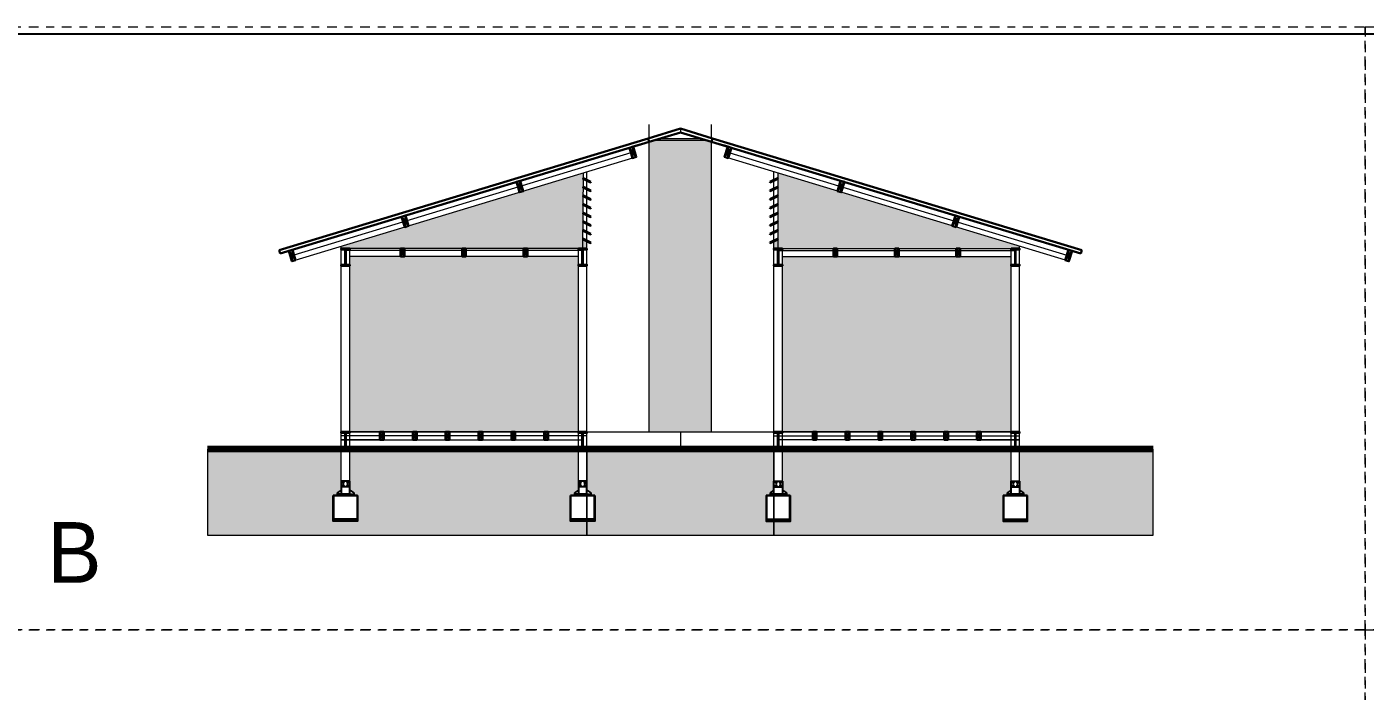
# Model space of a CAD drawing. Header units: millimetres. Extents: x 0 to 77.1, y -22.3 to 58.9.
# Drawn here: x 17.21 to 34.37, y 50.34 to 58.86 of the extents above; entities that cross this region are included whole.
import ezdxf

# ---------------------------------------------------------------- set-up
doc = ezdxf.new("R2010")
doc.units = ezdxf.units.MM
doc.linetypes.add('CENTER', pattern=[50, 31.25, -6.25, 6.25, -6.25])
doc.linetypes.add('DASHDOT', pattern=[1, 0.5, -0.25, 0, -0.25])
doc.layers.add('0 1 Sombreado', color=7, linetype='Continuous', lineweight=5, true_color=0xd6d6d6)
for name, color, linetype, lineweight in [('0.1normal', 7, 'Continuous', 15), ('01 TERRENO', 7, 'Continuous', 140), ('01gorda', 7, 'Continuous', 30), ('BIB', 7, 'Continuous', 9)]:
    doc.layers.add(name, color=color, linetype=linetype, lineweight=lineweight)

# ---------------------------------------------------------------- blocks, each defined once
blk = doc.blocks.new('50M10VO')
at = {"linetype": 'CENTER'}
for p, q in [((-14, 0), (14, 0)), ((0, -14), (0, 13))]:
    blk.add_line(p, q, dxfattribs=at)
blk.add_lwpolyline([(0, 10), (-8, 5), (-8, -5), (0, -10), (8, -5), (8, 5)], close=True)
for radius in [10.6, 9.8, 8.49, 5, 4.03]:
    blk.add_circle((0, 0), radius)

msp = doc.modelspace()

# ---------------------------------------------------------------- hatches: boundary and pattern name
at = {"layer": '0 1 Sombreado'}
h = msp.add_hatch(color=140, dxfattribs=at)
h.dxf.hatch_style = 1
h.paths.add_polyline_path([(25.99, 57.386), (25.922, 57.407), (25.257, 57.407), (25.19, 57.386), (25.19, 53.667), (25.99, 53.667)])
h.paths.add_polyline_path([(25.99, 46.17), (25.19, 46.17), (25.19, 43.02), (25.99, 43.02)])
at = {"layer": '0 1 Sombreado', "true_color": 0xebebeb}
h = msp.add_hatch(color=7, dxfattribs=at)
h.dxf.hatch_style = 1
h.paths.add_polyline_path([(24.341, 56.985), (24.341, 56.134), (24.39, 56.111), (24.39, 56.017), (21.24, 56.017), (21.24, 56.046)])
h = msp.add_hatch(color=7, dxfattribs=at)
h.dxf.hatch_style = 1
h.paths.add_polyline_path([(26.838, 56.985), (26.838, 56.134), (26.79, 56.111), (26.79, 56.017), (29.94, 56.017), (29.94, 56.046)])
h = msp.add_hatch(color=7, dxfattribs=at)
h.dxf.hatch_style = 1
h.paths.add_polyline_path([(21.349, 55.917), (24.281, 55.917), (24.281, 53.667), (21.349, 53.667)])
h = msp.add_hatch(color=7, dxfattribs=at)
h.dxf.hatch_style = 1
h.paths.add_polyline_path([(29.831, 55.917), (26.899, 55.917), (26.899, 53.667), (29.831, 53.667)])
at = {"layer": '0 1 Sombreado', "true_color": 0x939598}
h = msp.add_hatch(color=252, dxfattribs=at)
h.dxf.hatch_style = 1
h.paths.add_polyline_path([(24.179, 52.853), (24.224, 52.853), (24.23, 52.862), (24.23, 52.887), (24.281, 52.922), (24.281, 53.038), (24.281, 53.448), (21.349, 53.448), (21.349, 52.922), (21.4, 52.887), (21.4, 52.862), (21.405, 52.853), (21.451, 52.853), (21.451, 52.524), (21.138, 52.524), (21.138, 52.853), (21.183, 52.853), (21.189, 52.862), (21.189, 52.887), (21.24, 52.922), (21.24, 53.038), (21.24, 53.448), (19.527, 53.448), (19.527, 52.345), (24.39, 52.345), (24.39, 52.524), (24.179, 52.524)])
at = {"layer": '0 1 Sombreado', "true_color": 0x58ba48}
h = msp.add_hatch(color=85, dxfattribs=at)
h.dxf.hatch_style = 1
h.paths.add_polyline_path([(26.79, 52.922), (26.79, 53.448), (24.39, 53.448), (24.39, 52.922), (24.441, 52.887), (24.441, 52.862), (24.446, 52.853), (24.492, 52.853), (24.492, 52.524), (24.39, 52.524), (24.39, 52.345), (26.79, 52.345), (26.79, 52.524), (26.688, 52.524), (26.688, 52.853), (26.734, 52.853), (26.739, 52.862), (26.739, 52.887)])
h.paths.add_polyline_path([(25.19, 46.17), (24.39, 46.17), (24.39, 45.288), (24.39, 43.12), (24.39, 43.02), (25.19, 43.02)])
at = {"layer": '0 1 Sombreado', "true_color": 0x939598}
h = msp.add_hatch(color=252, dxfattribs=at)
h.dxf.hatch_style = 1
h.paths.add_polyline_path([(31.653, 53.448), (29.94, 53.448), (29.94, 52.922), (29.99, 52.887), (29.99, 52.862), (29.996, 52.853), (30.036, 52.853), (30.042, 52.853), (30.042, 52.524), (29.729, 52.524), (29.729, 52.853), (29.775, 52.853), (29.78, 52.862), (29.78, 52.887), (29.831, 52.922), (29.831, 53.038), (29.831, 53.448), (26.899, 53.448), (26.899, 52.922), (26.949, 52.887), (26.949, 52.862), (26.955, 52.853), (26.995, 52.853), (27.001, 52.853), (27.001, 52.524), (26.79, 52.524), (26.79, 52.345), (31.653, 52.345)])

# ---------------------------------------------------------------- linework, layer by layer
for p, q in [((21.349, 53.448), (21.24, 53.448)), ((29.831, 53.448), (29.94, 53.448)), ((21.24, 53.038), (21.24, 52.872)), ((21.349, 53.038), (21.24, 53.038)), ((21.349, 52.872), (21.349, 53.038)), ((24.281, 53.038), (24.281, 52.872)), ((24.39, 53.038), (24.281, 53.038)), ((24.39, 52.872), (24.39, 53.038)), ((26.79, 52.872), (26.79, 53.038)), ((26.79, 53.038), (26.899, 53.038)), ((26.899, 53.038), (26.899, 52.872)), ((29.831, 52.872), (29.831, 53.038)), ((29.831, 53.038), (29.94, 53.038)), ((29.94, 53.038), (29.94, 52.872)), ((21.24, 52.922), (21.189, 52.887)), ((21.189, 52.887), (21.189, 52.862)), ((21.349, 52.872), (21.189, 52.872)), ((21.189, 52.872), (21.4, 52.872)), ((21.189, 52.867), (21.4, 52.867)), ((21.349, 52.963), (21.24, 52.963)), ((21.349, 52.922), (21.4, 52.887)), ((21.4, 52.887), (21.4, 52.862)), ((24.281, 52.922), (24.23, 52.887)), ((24.23, 52.887), (24.23, 52.862)), ((24.39, 52.872), (24.23, 52.872)), ((24.23, 52.872), (24.441, 52.872)), ((24.23, 52.867), (24.441, 52.867)), ((24.39, 52.963), (24.281, 52.963)), ((24.39, 52.922), (24.441, 52.887)), ((24.441, 52.887), (24.441, 52.862)), ((26.79, 52.922), (26.739, 52.887)), ((26.739, 52.887), (26.739, 52.862)), ((26.949, 52.872), (26.739, 52.872)), ((26.949, 52.867), (26.739, 52.867)), ((26.79, 52.963), (26.899, 52.963)), ((26.79, 52.872), (26.949, 52.872)), ((26.899, 52.922), (26.949, 52.887)), ((26.949, 52.887), (26.949, 52.862)), ((29.831, 52.922), (29.78, 52.887)), ((29.78, 52.887), (29.78, 52.862)), ((29.99, 52.872), (29.78, 52.872)), ((29.99, 52.867), (29.78, 52.867)), ((29.831, 52.963), (29.94, 52.963)), ((29.831, 52.872), (29.99, 52.872)), ((29.94, 52.922), (29.99, 52.887)), ((29.99, 52.887), (29.99, 52.862)), ((21.183, 52.853), (21.144, 52.853)), ((21.144, 52.853), (21.445, 52.853)), ((21.189, 52.862), (21.183, 52.853)), ((21.189, 52.862), (21.4, 52.862)), ((21.189, 52.853), (21.4, 52.853)), ((21.4, 52.862), (21.405, 52.853)), ((24.224, 52.853), (24.185, 52.853)), ((24.185, 52.853), (24.486, 52.853)), ((24.23, 52.862), (24.224, 52.853)), ((24.23, 52.862), (24.441, 52.862)), ((24.23, 52.853), (24.441, 52.853)), ((24.441, 52.862), (24.446, 52.853)), ((26.995, 52.853), (26.694, 52.853)), ((26.739, 52.862), (26.734, 52.853)), ((26.949, 52.862), (26.739, 52.862)), ((26.949, 52.853), (26.739, 52.853)), ((26.949, 52.862), (26.955, 52.853)), ((26.955, 52.853), (26.995, 52.853)), ((30.036, 52.853), (29.735, 52.853)), ((29.78, 52.862), (29.775, 52.853)), ((29.99, 52.862), (29.78, 52.862)), ((29.99, 52.853), (29.78, 52.853)), ((29.99, 52.862), (29.996, 52.853)), ((29.996, 52.853), (30.036, 52.853)), ((21.138, 52.55), (21.144, 52.55)), ((21.451, 52.55), (21.138, 52.55)), ((21.451, 52.524), (21.138, 52.524)), ((21.445, 52.55), (21.451, 52.55)), ((24.179, 52.55), (24.185, 52.55)), ((24.492, 52.55), (24.179, 52.55)), ((24.492, 52.524), (24.179, 52.524)), ((24.486, 52.55), (24.492, 52.55)), ((26.694, 52.55), (26.688, 52.55)), ((26.688, 52.55), (27.001, 52.55)), ((26.688, 52.524), (27.001, 52.524)), ((27.001, 52.55), (26.995, 52.55)), ((29.735, 52.55), (29.729, 52.55)), ((29.729, 52.55), (30.042, 52.55)), ((29.729, 52.524), (30.042, 52.524)), ((30.042, 52.55), (30.036, 52.55))]:
    msp.add_line(p, q)
at = {"ltscale": 0.3}
for p, q in [((21.451, 52.853), (21.138, 52.853)), ((21.445, 52.853), (21.451, 52.853)), ((24.492, 52.853), (24.179, 52.853)), ((24.486, 52.853), (24.492, 52.853)), ((26.694, 52.853), (26.688, 52.853)), ((26.688, 52.853), (27.001, 52.853)), ((29.735, 52.853), (29.729, 52.853)), ((29.729, 52.853), (30.042, 52.853))]:
    msp.add_line(p, q, dxfattribs=at)
for points in [[(0.043, 58.77), (77.091, 58.77), (77.091, 0.972), (0.043, 0.972)], [(21.144, 52.853), (21.445, 52.853), (21.445, 52.55), (21.144, 52.55)], [(24.185, 52.853), (24.486, 52.853), (24.486, 52.55), (24.185, 52.55)], [(26.995, 52.853), (26.694, 52.853), (26.694, 52.55), (26.995, 52.55)], [(30.036, 52.853), (29.735, 52.853), (29.735, 52.55), (30.036, 52.55)]]:
    msp.add_lwpolyline(points, close=True)
for points in [[(21.451, 52.853), (21.451, 52.524), (21.138, 52.524), (21.138, 52.853)], [(24.492, 52.853), (24.492, 52.524), (24.179, 52.524), (24.179, 52.853)], [(26.688, 52.853), (26.688, 52.524), (27.001, 52.524), (27.001, 52.853)], [(29.729, 52.853), (29.729, 52.524), (30.042, 52.524), (30.042, 52.853)]]:
    msp.add_lwpolyline(points)
at = {"layer": '0.1normal'}
for p, q in [((25.19, 57.434), (25.19, 57.609)), ((25.59, 57.555), (25.59, 57.507)), ((25.99, 57.434), (25.99, 57.609)), ((25.19, 53.667), (25.19, 57.386)), ((25.257, 57.407), (25.922, 57.407)), ((25.334, 57.43), (25.846, 57.43)), ((25.99, 53.667), (25.99, 57.386)), ((20.607, 55.855), (25.023, 57.192)), ((24.955, 57.243), (20.634, 55.935)), ((30.573, 55.855), (26.157, 57.192)), ((26.224, 57.243), (30.545, 55.935)), ((24.39, 52.872), (24.39, 57)), ((26.79, 52.872), (26.79, 57)), ((24.341, 56.985), (24.335, 56.017)), ((26.838, 56.985), (26.838, 56.017)), ((23.577, 56.754), (23.576, 56.754)), ((27.602, 56.754), (27.603, 56.754)), ((20.607, 55.855), (20.567, 55.987)), ((21.24, 52.872), (21.24, 56.046)), ((24.39, 56.017), (21.24, 56.017)), ((24.39, 56.017), (21.24, 56.017)), ((24.39, 56.017), (21.24, 56.017)), ((24.39, 56.017), (21.24, 56.017)), ((24.332, 55.993), (21.298, 55.993)), ((24.332, 55.993), (21.298, 55.993)), ((21.349, 52.872), (21.349, 56.017)), ((24.281, 52.872), (24.281, 56.017)), ((26.79, 56.017), (29.94, 56.017)), ((26.79, 56.017), (29.94, 56.017)), ((26.79, 56.017), (29.94, 56.017)), ((26.79, 56.017), (29.94, 56.017)), ((26.848, 55.993), (29.882, 55.993)), ((26.848, 55.993), (29.882, 55.993)), ((26.899, 52.872), (26.899, 56.017)), ((29.831, 52.872), (29.831, 56.017)), ((29.94, 52.872), (29.94, 56.046)), ((30.573, 55.855), (30.613, 55.987)), ((24.281, 55.917), (21.349, 55.917)), ((26.899, 55.917), (29.831, 55.917)), ((24.39, 53.667), (21.24, 53.667)), ((21.24, 53.667), (24.39, 53.667)), ((24.39, 53.617), (21.24, 53.617)), ((21.736, 53.567), (21.24, 53.567)), ((21.24, 53.567), (24.332, 53.567)), ((24.39, 53.667), (26.79, 53.667)), ((25.59, 53.667), (25.59, 53.454)), ((26.79, 53.667), (29.94, 53.667)), ((29.94, 53.667), (26.79, 53.667)), ((26.79, 53.617), (29.94, 53.617)), ((29.94, 53.567), (26.848, 53.567)), ((29.443, 53.567), (29.94, 53.567)), ((21.24, 53.46), (24.39, 53.46)), ((21.24, 53.448), (24.39, 53.448)), ((29.94, 53.46), (26.79, 53.46)), ((29.94, 53.448), (26.79, 53.448)), ((21.24, 53.038), (21.349, 53.038)), ((21.24, 53.038), (21.349, 53.038)), ((24.281, 53.038), (24.39, 53.038)), ((24.281, 53.038), (24.39, 53.038)), ((26.899, 53.038), (26.79, 53.038)), ((26.899, 53.038), (26.79, 53.038)), ((29.94, 53.038), (29.831, 53.038)), ((29.94, 53.038), (29.831, 53.038))]:
    msp.add_line(p, q, dxfattribs=at)
at = {"layer": '0.1normal', "color": 252, "linetype": 'DASHDOT', "ltscale": 0.25, "true_color": 0x939598}
for points in [[(34.372, 51.131), (16.808, 51.131), (16.808, 58.86), (34.372, 58.86)], [(46.273, 51.131), (34.372, 51.131), (34.372, 58.86), (46.273, 58.86)], [(34.372, 38.059), (16.808, 38.059), (16.808, 51.131), (34.372, 51.131)], [(46.273, 43.403), (34.372, 43.403), (34.372, 51.131), (46.273, 51.131)]]:
    msp.add_lwpolyline(points, close=True, dxfattribs=at)
at = {"layer": '0.1normal'}
for points in [[(24.39, 53.448), (19.527, 53.448), (19.527, 52.345), (24.39, 52.345)], [(24.39, 52.345), (26.79, 52.345), (26.79, 53.454), (24.39, 53.454)], [(31.653, 53.448), (26.79, 53.448), (26.79, 52.345), (31.653, 52.345)]]:
    msp.add_lwpolyline(points, close=True, dxfattribs=at)
for p in [(23.551, 56.746), (27.629, 56.746), (22.079, 56.3), (29.101, 56.3), (22.027, 56.017), (22.815, 56.017), (23.602, 56.017), (27.577, 56.017), (28.365, 56.017), (29.152, 56.017)]:
    msp.add_point(p, dxfattribs=at)
at = {"layer": '01 TERRENO'}
for p, q in [((21.24, 53.448), (19.527, 53.448)), ((29.94, 53.448), (21.24, 53.448)), ((31.653, 53.448), (29.94, 53.448))]:
    msp.add_line(p, q, dxfattribs=at)
at = {"layer": '01gorda'}
for p, q in [((25.177, 57.43), (25.59, 57.555)), ((25.19, 57.386), (25.59, 57.507)), ((26.003, 57.43), (25.59, 57.555)), ((25.99, 57.386), (25.59, 57.507)), ((20.444, 55.997), (25.177, 57.43)), ((20.457, 55.953), (25.093, 57.357)), ((24.983, 57.324), (25.093, 57.357)), ((25.093, 57.357), (25.19, 57.386)), ((25.19, 57.386), (25.177, 57.43)), ((25.99, 57.386), (26.003, 57.43)), ((26.087, 57.357), (25.99, 57.386)), ((30.736, 55.997), (26.003, 57.43)), ((30.723, 55.953), (26.087, 57.357)), ((26.197, 57.324), (26.087, 57.357)), ((24.935, 57.309), (25.023, 57.192)), ((24.983, 57.324), (24.975, 57.177)), ((26.244, 57.309), (26.157, 57.192)), ((26.197, 57.324), (26.204, 57.177)), ((23.487, 56.871), (23.575, 56.753)), ((23.535, 56.885), (23.527, 56.739)), ((27.693, 56.871), (27.605, 56.753)), ((27.645, 56.885), (27.653, 56.739)), ((22.015, 56.425), (22.103, 56.308)), ((22.063, 56.44), (22.055, 56.293)), ((29.165, 56.425), (29.077, 56.308)), ((29.117, 56.44), (29.125, 56.293)), ((20.444, 55.997), (20.457, 55.953)), ((20.457, 55.953), (20.444, 55.997)), ((20.567, 55.987), (20.654, 55.869)), ((20.614, 56.001), (20.607, 55.855)), ((22.052, 56.017), (22.002, 55.917)), ((22.002, 56.017), (22.052, 55.917)), ((22.84, 56.017), (22.79, 55.917)), ((22.79, 56.017), (22.84, 55.917)), ((23.627, 56.017), (23.577, 55.917)), ((23.577, 56.017), (23.627, 55.917)), ((27.552, 56.017), (27.602, 55.917)), ((27.602, 56.017), (27.552, 55.917)), ((28.34, 56.017), (28.39, 55.917)), ((28.39, 56.017), (28.34, 55.917)), ((29.127, 56.017), (29.177, 55.917)), ((29.177, 56.017), (29.127, 55.917)), ((30.613, 55.987), (30.525, 55.869)), ((30.565, 56.001), (30.573, 55.855)), ((30.736, 55.997), (30.723, 55.953)), ((30.723, 55.953), (30.736, 55.997)), ((21.786, 53.667), (21.736, 53.567)), ((21.736, 53.667), (21.786, 53.567)), ((22.208, 53.667), (22.158, 53.567)), ((22.158, 53.667), (22.208, 53.567)), ((22.629, 53.667), (22.579, 53.567)), ((22.579, 53.667), (22.629, 53.567)), ((23.051, 53.667), (23.001, 53.567)), ((23.001, 53.667), (23.051, 53.567)), ((23.472, 53.667), (23.422, 53.567)), ((23.422, 53.667), (23.472, 53.567)), ((23.893, 53.667), (23.843, 53.567)), ((23.843, 53.667), (23.893, 53.567)), ((27.286, 53.667), (27.336, 53.567)), ((27.336, 53.667), (27.286, 53.567)), ((27.708, 53.667), (27.758, 53.567)), ((27.758, 53.667), (27.708, 53.567)), ((28.129, 53.667), (28.179, 53.567)), ((28.179, 53.667), (28.129, 53.567)), ((28.551, 53.667), (28.601, 53.567)), ((28.601, 53.667), (28.551, 53.567)), ((28.972, 53.667), (29.022, 53.567)), ((29.022, 53.667), (28.972, 53.567)), ((29.393, 53.667), (29.443, 53.567)), ((29.443, 53.667), (29.393, 53.567))]:
    msp.add_line(p, q, dxfattribs=at)
for points in [[(24.983, 57.324), (24.935, 57.309), (24.975, 57.177), (25.023, 57.192)], [(26.197, 57.324), (26.244, 57.309), (26.204, 57.177), (26.157, 57.192)], [(23.535, 56.885), (23.487, 56.871), (23.527, 56.739), (23.575, 56.753)], [(24.443, 56.874), (24.346, 56.921), (24.341, 56.911), (24.438, 56.865)], [(26.737, 56.874), (26.834, 56.921), (26.838, 56.911), (26.741, 56.865)], [(27.645, 56.885), (27.693, 56.871), (27.653, 56.739), (27.605, 56.753)], [(24.443, 56.763), (24.346, 56.81), (24.341, 56.8), (24.438, 56.754)], [(24.443, 56.652), (24.346, 56.699), (24.341, 56.689), (24.438, 56.643)], [(26.737, 56.763), (26.834, 56.81), (26.838, 56.8), (26.741, 56.754)], [(26.737, 56.652), (26.834, 56.699), (26.838, 56.689), (26.741, 56.643)], [(24.443, 56.541), (24.346, 56.588), (24.341, 56.578), (24.438, 56.532)], [(24.443, 56.43), (24.346, 56.477), (24.341, 56.467), (24.438, 56.421)], [(24.443, 56.43), (24.346, 56.477), (24.341, 56.467), (24.438, 56.421)], [(26.737, 56.541), (26.834, 56.588), (26.838, 56.578), (26.741, 56.532)], [(26.737, 56.43), (26.834, 56.477), (26.838, 56.467), (26.741, 56.421)], [(26.737, 56.43), (26.834, 56.477), (26.838, 56.467), (26.741, 56.421)], [(22.063, 56.44), (22.015, 56.425), (22.055, 56.293), (22.103, 56.308)], [(24.443, 56.319), (24.346, 56.366), (24.341, 56.356), (24.438, 56.31)], [(26.737, 56.319), (26.834, 56.366), (26.838, 56.356), (26.741, 56.31)], [(29.117, 56.44), (29.165, 56.425), (29.125, 56.293), (29.077, 56.308)], [(24.443, 56.208), (24.346, 56.255), (24.341, 56.245), (24.438, 56.199)], [(24.443, 56.097), (24.346, 56.144), (24.341, 56.134), (24.438, 56.088)], [(26.737, 56.208), (26.834, 56.255), (26.838, 56.245), (26.741, 56.199)], [(26.737, 56.097), (26.834, 56.144), (26.838, 56.134), (26.741, 56.088)], [(20.614, 56.001), (20.567, 55.987), (20.607, 55.855), (20.654, 55.869)], [(22.002, 56.017), (22.052, 56.017), (22.052, 55.917), (22.002, 55.917)], [(22.79, 56.017), (22.84, 56.017), (22.84, 55.917), (22.79, 55.917)], [(23.577, 56.017), (23.627, 56.017), (23.627, 55.917), (23.577, 55.917)], [(27.602, 56.017), (27.552, 56.017), (27.552, 55.917), (27.602, 55.917)], [(28.39, 56.017), (28.34, 56.017), (28.34, 55.917), (28.39, 55.917)], [(29.177, 56.017), (29.127, 56.017), (29.127, 55.917), (29.177, 55.917)], [(30.565, 56.001), (30.613, 55.987), (30.573, 55.855), (30.525, 55.869)], [(21.736, 53.667), (21.786, 53.667), (21.786, 53.567), (21.736, 53.567)], [(22.158, 53.667), (22.208, 53.667), (22.208, 53.567), (22.158, 53.567)], [(22.579, 53.667), (22.629, 53.667), (22.629, 53.567), (22.579, 53.567)], [(23.001, 53.667), (23.051, 53.667), (23.051, 53.567), (23.001, 53.567)], [(23.422, 53.667), (23.472, 53.667), (23.472, 53.567), (23.422, 53.567)], [(23.843, 53.667), (23.893, 53.667), (23.893, 53.567), (23.843, 53.567)], [(27.336, 53.667), (27.286, 53.667), (27.286, 53.567), (27.336, 53.567)], [(27.758, 53.667), (27.708, 53.667), (27.708, 53.567), (27.758, 53.567)], [(28.179, 53.667), (28.129, 53.667), (28.129, 53.567), (28.179, 53.567)], [(28.601, 53.667), (28.551, 53.667), (28.551, 53.567), (28.601, 53.567)], [(29.022, 53.667), (28.972, 53.667), (28.972, 53.567), (29.022, 53.567)], [(29.443, 53.667), (29.393, 53.667), (29.393, 53.567), (29.443, 53.567)]]:
    msp.add_lwpolyline(points, close=True, dxfattribs=at)
for points in [[(21.349, 56.017), (21.24, 56.017), (21.24, 56.005), (21.29, 56.005), (21.29, 55.81), (21.24, 55.81), (21.24, 55.798), (21.349, 55.798), (21.349, 55.81), (21.298, 55.81), (21.298, 56.005), (21.349, 56.005), (21.349, 56.017)], [(24.39, 56.017), (24.281, 56.017), (24.281, 56.005), (24.332, 56.005), (24.332, 55.81), (24.281, 55.81), (24.281, 55.798), (24.39, 55.798), (24.39, 55.81), (24.339, 55.81), (24.339, 56.005), (24.39, 56.005), (24.39, 56.017)], [(26.79, 56.017), (26.899, 56.017), (26.899, 56.005), (26.848, 56.005), (26.848, 55.81), (26.899, 55.81), (26.899, 55.798), (26.79, 55.798), (26.79, 55.81), (26.84, 55.81), (26.84, 56.005), (26.79, 56.005), (26.79, 56.017)], [(29.831, 56.017), (29.94, 56.017), (29.94, 56.005), (29.889, 56.005), (29.889, 55.81), (29.94, 55.81), (29.94, 55.798), (29.831, 55.798), (29.831, 55.81), (29.882, 55.81), (29.882, 56.005), (29.831, 56.005), (29.831, 56.017)], [(21.349, 53.667), (21.24, 53.667), (21.24, 53.655), (21.29, 53.655), (21.29, 53.46), (21.24, 53.46), (21.24, 53.448), (21.349, 53.448), (21.349, 53.46), (21.298, 53.46), (21.298, 53.655), (21.349, 53.655), (21.349, 53.667)], [(24.39, 53.667), (24.281, 53.667), (24.281, 53.655), (24.332, 53.655), (24.332, 53.46), (24.281, 53.46), (24.281, 53.448), (24.39, 53.448), (24.39, 53.46), (24.339, 53.46), (24.339, 53.655), (24.39, 53.655), (24.39, 53.667)], [(26.79, 53.667), (26.899, 53.667), (26.899, 53.655), (26.848, 53.655), (26.848, 53.46), (26.899, 53.46), (26.899, 53.448), (26.79, 53.448), (26.79, 53.46), (26.84, 53.46), (26.84, 53.655), (26.79, 53.655), (26.79, 53.667)], [(29.831, 53.667), (29.94, 53.667), (29.94, 53.655), (29.889, 53.655), (29.889, 53.46), (29.94, 53.46), (29.94, 53.448), (29.831, 53.448), (29.831, 53.46), (29.882, 53.46), (29.882, 53.655), (29.831, 53.655), (29.831, 53.667)]]:
    msp.add_lwpolyline(points, dxfattribs=at)

# ---------------------------------------------------------------- block references
at = {"layer": 'BIB', "yscale": 0.001002602438158525, "zscale": 0.001002602438158525}
for p, xscale, rotation in [((21.267, 53.017), -0.001002602438158525, 90), ((21.267, 52.981), -0.001002602438158525, 90), ((21.321, 53.017), -0.001002602438158525, 90), ((21.321, 52.981), -0.001002602438158525, 90), ((24.308, 53.017), -0.001002602438158525, 90), ((24.308, 52.981), -0.001002602438158525, 90), ((24.363, 53.017), -0.001002602438158525, 90), ((24.363, 52.981), -0.001002602438158525, 90), ((26.817, 53.017), 0.001002602438158525, 270), ((26.817, 52.981), 0.001002602438158525, 270), ((26.871, 53.017), 0.001002602438158525, 270), ((26.871, 52.981), 0.001002602438158525, 270), ((29.858, 53.017), 0.001002602438158525, 270), ((29.858, 52.981), 0.001002602438158525, 270), ((29.913, 53.017), 0.001002602438158525, 270), ((29.913, 52.981), 0.001002602438158525, 270)]:
    msp.add_blockref('50M10VO', p, dxfattribs=dict(at, xscale=xscale, rotation=rotation))

# ---------------------------------------------------------------- texts
at = {"insert": (17.472, 52.512), "char_height": 0.778, "attachment_point": 1}
msp.add_mtext_dynamic_manual_height_columns('B', width=14.79163, gutter_width=8.464, heights=[0], dxfattribs=at)

doc.saveas('drawing.dxf')
